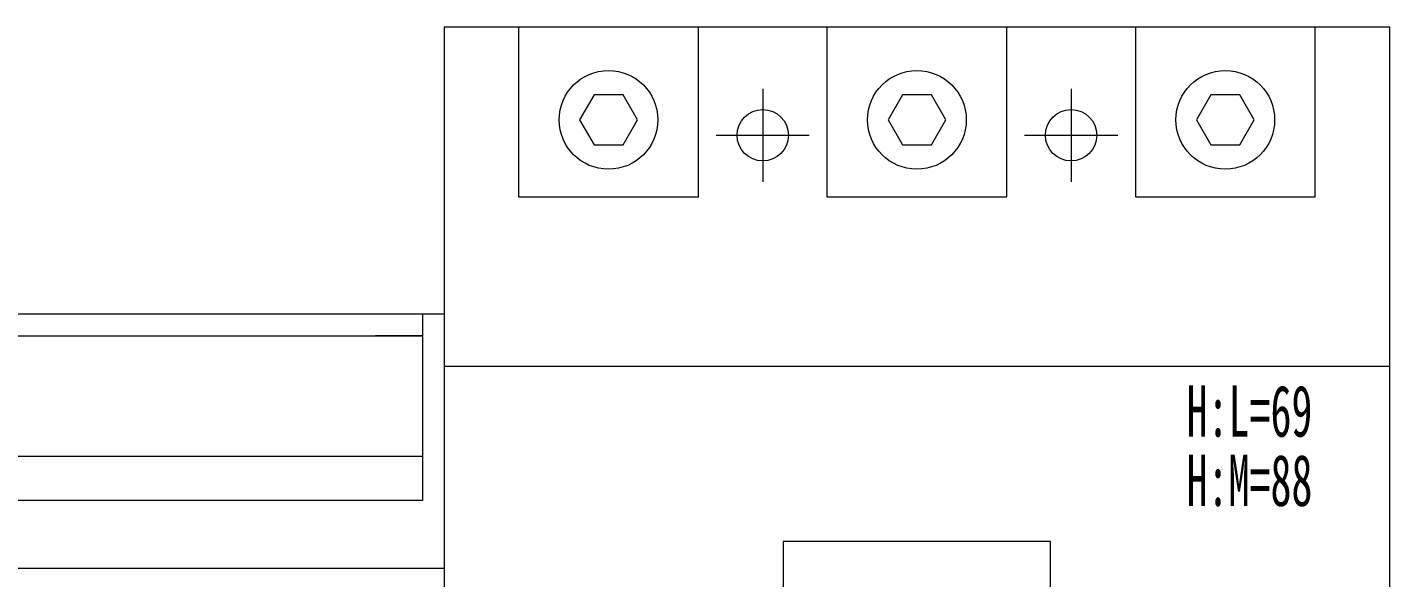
# Model space of a CAD drawing. Extents: x 315347 to 315947, y 326878 to 327778.
# Drawn here: x 315512.1 to 315644.7, y 327232.9 to 327286.4 of the extents above; entities that cross this region are included whole.
import ezdxf

# ---------------------------------------------------------------- set-up
doc = ezdxf.new("R2010")
doc.units = 0
doc.header["$MEASUREMENT"] = 0
doc.layers.add('细线', color=7, linetype='Continuous', lineweight=0)
doc.styles.add('宋', font='', dxfattribs={"width": 0.7})
doc.styles.get('宋').set_extended_font_data('SimSun')

# ---------------------------------------------------------------- blocks, each defined once
blk = doc.blocks.new('Manufacturer光辉PartName电源监控Series宽度108ShellFrameLimitingCurrentRemarkPartTypeMinCurrent0MaxCurrent0PolesMinPower0MaxPower0LibType2DelFlgfalseUpdateDate')
at = {"color": 0, "lineweight": 0, "transparency": 33554687}
blk.add_line((-54, 20.28), (54, 20.28), dxfattribs=at)
for points in [[(-54, 45), (54, 45), (54, -45), (-54, -45)], [(-51.87, 45), (51.92, 45), (51.92, 26.86), (-51.87, 26.86)], [(-51.87, 42.86), (51.92, 42.86), (51.92, 31.12), (-51.87, 31.12)]]:
    blk.add_lwpolyline(points, close=True, dxfattribs=at)
blk.add_lwpolyline([(51.92, 42.86), (47.32, 42.86)], dxfattribs=at)
blk = doc.blocks.new('Manufacturer光辉PartName塑壳断路器Series125ShellFrameLimitingCurrentRemarkPartTypeMinCurrent1MaxCurrent125Poles3PMinPower0MaxPower0LibType2DelFlgfalseUpdateDate')
at = {"layer": '细线'}
for p, q in [((-15, 69.03), (-15, 59.97)), ((15, 69.03), (15, 59.97)), ((-19.53, 64.5), (-10.47, 64.5)), ((10.47, 64.5), (19.53, 64.5)), ((-15, -69.03), (-15, -59.97)), ((15, -69.03), (15, -59.97)), ((-19.53, -64.5), (-10.47, -64.5)), ((10.47, -64.5), (19.53, -64.5))]:
    blk.add_line(p, q, dxfattribs=at)
for points in [[(-46, -75), (46, -75), (46, 75), (-46, 75)], [(-38.75, 58.5), (-21.25, 58.5), (-21.25, 75), (-38.75, 75)], [(-8.75, 58.5), (8.75, 58.5), (8.75, 75), (-8.75, 75)], [(21.25, 58.5), (38.75, 58.5), (38.75, 75), (21.25, 75)], [(-46, -46), (46, -46), (46, 42), (-46, 42)], [(-13, -25), (13, -25), (13, 25), (-13, 25)], [(-9, -16), (9, -16), (9, 16), (-9, 16)], [(-9, 0), (9, 0), (9, -16), (-9, -16)], [(-9, 0), (9, 0), (9, -8), (-9, -8)], [(-38.75, -58.5), (-21.25, -58.5), (-21.25, -75), (-38.75, -75)], [(-8.75, -58.5), (8.75, -58.5), (8.75, -75), (-8.75, -75)], [(21.25, -58.5), (38.75, -58.5), (38.75, -75), (21.25, -75)]]:
    blk.add_lwpolyline(points, close=True, dxfattribs=at)
at = {"layer": '细线', "color": 7}
for points in [[(-27.19, 66), (-28.59, 68.43), (-31.41, 68.43), (-32.81, 66), (-31.41, 63.57), (-28.59, 63.57)], [(2.81, 66), (1.41, 68.43), (-1.41, 68.43), (-2.81, 66), (-1.41, 63.57), (1.41, 63.57)], [(32.81, 66), (31.41, 68.43), (28.59, 68.43), (27.19, 66), (28.59, 63.57), (31.41, 63.57)], [(-27.19, -66), (-28.59, -68.43), (-31.41, -68.43), (-32.81, -66), (-31.41, -63.57), (-28.59, -63.57)], [(2.81, -66), (1.41, -68.43), (-1.41, -68.43), (-2.81, -66), (-1.41, -63.57), (1.41, -63.57)], [(32.81, -66), (31.41, -68.43), (28.59, -68.43), (27.19, -66), (28.59, -63.57), (31.41, -63.57)]]:
    blk.add_lwpolyline(points, close=True, dxfattribs=at)
for centre in [(-30, 66), (0, 66), (30, 66), (-30, -66), (0, -66), (30, -66)]:
    blk.add_circle(centre, 4.8, dxfattribs=at)
at = {"layer": '细线'}
for centre in [(-15, 64.5), (15, 64.5), (-15, -64.5), (15, -64.5)]:
    blk.add_circle(centre, 2.5, dxfattribs=at)
at = {"layer": '细线', "color": 7, "attachment_point": 1, "style": '宋'}
for s, insert, char_height, width in [('\\pxql;{\\fFangSong_GB2312|b0|i0|c134|p49;\\W0.6;H:L=69}', (26.23, 40.19), 5, 16.7991), ('\\pxql;{\\fFangSong_GB2312|b0|i0|c134|p49;\\W0.6;H:M=88}', (26.23, 33.45), 5, 16.7991), ('\\pxql;{\\fFangSong_GB2312|b0|i0|c134|p49;\\W0.6;NDM5-125-3P}', (-22.68, -29.34), 10, 49.2649)]:
    blk.add_mtext(s, dxfattribs=dict(at, insert=insert, char_height=char_height, width=width))

msp = doc.modelspace()

# ---------------------------------------------------------------- block references
for name, p in [('Manufacturer光辉PartName塑壳断路器Series125ShellFrameLimitingCurrentRemarkPartTypeMinCurrent1MaxCurrent125Poles3PMinPower0MaxPower0LibType2DelFlgfalseUpdateDate', (315598.66, 327211.38)), ('Manufacturer光辉PartName电源监控Series宽度108ShellFrameLimitingCurrentRemarkPartTypeMinCurrent0MaxCurrent0PolesMinPower0MaxPower0LibType2DelFlgfalseUpdateDate', (315498.66, 327213.51))]:
    msp.add_blockref(name, p)

doc.saveas('drawing.dxf')
